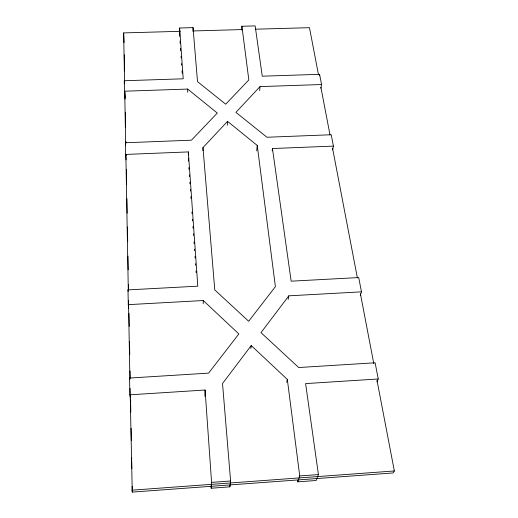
<?xml version="1.0" encoding="UTF-8"?>
<svg xmlns="http://www.w3.org/2000/svg" width="518" height="518" viewBox="0 0 518 518"><rect width="100%" height="100%" fill="white"/><g stroke="black" fill="none" stroke-linecap="round" stroke-linejoin="round"><path stroke-width="0.78" d="M193.039 31.43L193.046 27.629L179.636 28.004L179.759 36.377M202.926 150.686L202.985 147.591L227.525 121.348L257.239 145.428L275.395 286.648L248.666 321.257L214.769 289.918L202.985 147.591M203.173 303.749L203.25 300.531L128.27 304.649L128.004 289.899L197.785 286.169L188.345 151.916L125.596 154.435L125.388 142.767L191.446 140.19L217.288 113.053L187.684 89.064L124.469 91.207L124.281 80.737L183.204 78.801L179.636 28.004M204.875 396.296L205.083 390.022L129.876 394.82L129.578 378.043L208.592 373.128L238.856 333.948L203.25 300.531M227.318 125.285L227.525 121.348M241.673 30.063L241.919 26.269L255.16 25.9L262.257 76.198L319.593 74.314L321.561 84.525L260.017 86.61L235.917 112.374L266.99 137.251L331.229 134.745L333.411 146.095L272.455 148.536L291.155 281.177L358.721 277.564L361.467 291.841L288.83 295.83L260.994 332.653L298.705 367.527L375.123 362.781L378.244 378.969L305.601 383.605L318.428 474.572L316.161 480.497L297.798 481.85L299.734 475.938L287.328 379.429L251.236 345.558L222.526 383.527L230.601 480.989L229.888 486.849L211.208 488.221L211.577 482.375L205.083 390.022M259.635 90.611L260.017 86.61M256.701 150.842L257.239 145.428M272.17 150.848L272.455 148.536M250.841 348.582L251.236 345.558M319.334 75.796L319.593 74.314M320.895 88.202L321.561 84.525M288.131 299.495L288.83 295.83M332.588 149.935L333.411 146.095M286.681 382.29L287.328 379.429M360.256 295.506L361.467 291.841M376.994 381.824L378.244 378.969M377 380.4L394.34 470.959L393.143 472.947L132.258 492.1L130.07 388.383M211.577 482.375L230.601 480.989M299.734 475.938L318.428 474.572M131.902 490.177L394.34 470.959M124.579 83.806L123.66 32.912L180.212 31.32M193.143 30.957L242.424 29.565M255.348 29.202L309.479 27.681L318.453 74.547M320.888 87.257L330.011 134.926M332.595 148.426L357.388 277.92M360.424 293.81L373.808 363.714M129.876 394.82L130.335 397.947M130.568 399.507L130.801 401.074M129.578 378.043L129.785 379.487M241.919 26.269L248.821 79.94L225.712 104.209L197.52 81.643L193.046 27.629M297.597 480.251L297.798 481.85M128.27 304.649L128.723 308.307M128.004 289.899L128.186 291.388M125.596 154.435L126.139 159.855M125.388 142.767L125.615 145.111M124.469 91.207L125.065 97.649M124.281 80.737L124.553 83.722M123.66 32.912L124.067 42.683M229.759 485.243L229.888 486.849M180.005 41.11L180.173 43.518M180.51 48.336L180.678 50.745M181.067 56.365L181.183 57.971M181.572 63.591L181.689 65.203M182.077 70.824L182.245 73.232M188.837 167.644L188.947 169.256M189.342 174.909L189.452 176.521M189.847 182.174L189.964 183.786M190.359 189.439L190.469 191.051M190.864 196.698L190.974 198.316M191.932 212.037L192.048 213.649M192.437 219.295L192.554 220.914M192.949 226.56L193.059 228.179M193.454 233.825L193.564 235.437M194.017 241.9L194.127 243.512M194.522 249.158L194.638 250.777M195.033 256.423L195.144 258.042M195.539 263.688L195.649 265.3M196.044 270.953L196.16 272.565M211.04 485.806L211.208 488.221M124.288 54.804L124.579 70.972M124.967 91.99L125.097 99.262M125.33 112.192L125.615 127.551M125.861 141.291L125.893 142.91M126.101 154.228L126.127 155.847M126.379 169.587L126.645 184.136M126.91 198.685L127.175 213.235M127.428 226.975L127.693 241.524M127.959 256.073L128.205 269.813M128.47 284.363L128.574 290.022M129.001 313.461L129.241 326.398M129.519 341.757L129.753 354.688M130.05 370.856L130.18 378.127M130.581 399.954L130.801 412.075M131.099 428.244L131.319 440.371M131.624 457.342L131.831 468.66M132.155 486.441L132.258 492.1M124.721 91.887L125.654 143.59M125.861 154.901L128.302 290.63M128.477 300.323L129.895 378.69M188.345 151.916L188.358 155.005M188.371 158.1L188.384 161.189M187.684 89.064L187.697 92.275"/></g></svg>
